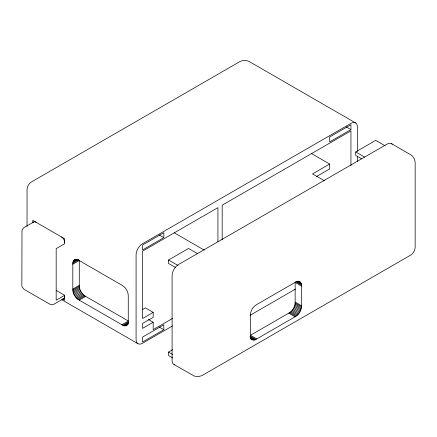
<?xml version="1.0" encoding="UTF-8"?>
<svg xmlns="http://www.w3.org/2000/svg" width="437" height="437" viewBox="0 0 437 437"><rect width="100%" height="100%" fill="white"/><g stroke="black" fill="none" stroke-linecap="round" stroke-linejoin="round"><path stroke-width="0.66" d="M72.81 290.037L72.826 264.238C71.854 260.414 76.388 257.797 79.212 260.556L121.918 285.208C125.823 287.311 128.418 291.812 128.265 296.248L128.265 321.064C129.243 324.893 124.709 327.51 121.885 324.751L79.212 300.115C75.541 298.176 73.148 294.134 72.81 290.037L79.272 286.306L79.294 260.507L72.826 264.238M301.47 286.082C302.448 282.258 297.914 279.642 295.084 282.4L256.781 304.513C252.859 306.621 250.259 311.128 250.396 315.574L250.396 335.234C249.418 339.057 253.952 341.674 256.781 338.915L295.084 316.803C299.006 314.695 301.606 310.188 301.47 305.742L301.47 286.082L295.144 282.433L295.144 302.093C295.281 306.539 292.681 311.046 288.764 313.149L250.456 335.266L256.781 338.915M64.671 296.548L64.244 298.143A4.512 2.606 60 0 1 63.075 298.821M33.682 221.991L24.106 227.519L22.587 228.999L22.003 230.474L21.85 285.492L22.15 287.098L24.106 289.398L50.304 304.436L51.905 304.731L53.5 304.436L63.736 298.613M73.957 260.217L75.716 259.201M73.498 260.791L75.847 259.431M73.148 261.495L76.672 259.458M72.919 262.315L78.207 259.261M72.81 263.238L78.687 259.846M72.826 289.059L79.294 285.328M163.826 237.652L142.544 249.937L142.544 245.026L163.826 232.735L163.826 237.652L159.183 234.969M350.938 129.625L329.656 141.91L329.656 137L350.938 124.709L350.938 129.625L346.295 126.943M62.54 299.006L64.671 300.235L64.671 295.303L56.176 300.208L56.176 248.642L64.671 243.737L64.671 238.799L32.748 220.368L32.748 222.826M72.919 291.086L79.381 287.349L79.272 286.306M73.148 292.173L79.61 288.442L79.381 287.349M73.498 293.282L79.96 289.545L79.61 288.442M73.957 294.38L80.419 290.649L79.96 289.545M74.514 295.456L80.982 291.725L82.358 293.697L84.822 295.909L128.347 321.02L121.885 324.751M75.164 296.477L81.632 292.746M75.891 297.428L82.358 293.697M76.677 298.285L83.139 294.554M77.502 299.028L83.97 295.297M78.354 299.645L84.822 295.909M79.212 300.115L85.679 296.384M316.672 176.433L329.656 168.939L329.656 164.028L312.537 173.91L324.363 180.738M175.608 267.553L168.513 263.456L168.513 260.015L188.516 248.467L197.387 253.586M361.623 158.789L355.707 155.381L355.707 151.939L375.711 140.392L385.172 145.854M142.418 309.576L145.374 307.872L153.185 312.384L153.185 317.333L142.544 323.473L142.544 328.389L153.185 322.244L153.185 329.618L172.648 318.382M122.742 325.27L128.62 321.878M123.595 325.636L128.292 322.921M124.419 325.849L128.533 323.473M125.206 325.898L128.145 324.205M125.932 325.789L127.107 325.112M153.185 312.384L142.544 318.529L142.544 251.166L217.932 207.641L217.932 241.677M163.826 329.711L142.544 341.996L142.544 337.08L163.826 324.795L163.826 329.711L159.183 327.029M172.593 325.876L142.467 343.274A9.03 5.211 -60 0 1 136.082 339.587L136.082 254.809A9.03 5.211 -60 0 1 142.467 243.748L351.015 123.343A9.03 5.211 -60 0 1 357.4 127.03L357.4 151.448M172.653 357.908L168.513 355.521L168.513 352.08L172.631 349.704M249.975 315.372L295.45 289.114M355.532 122.895L249.128 61.464L245.785 60.382L243.447 60.382L240.099 61.464L31.551 181.874C28.815 183.529 27.165 186.517 27.034 189.691L27.034 226.317M391.541 143.686L410.638 154.709C413.375 156.364 415.019 159.352 415.15 162.531L415.15 247.309C415.019 250.483 413.375 253.471 410.638 255.126L202.085 375.536L198.737 376.618L194.378 376.12L173.964 364.513M355.707 151.939L364.578 157.063M311.33 153.447L329.656 164.028M298.618 281.067L300.345 282.062M298.504 281.308L300.803 282.635M297.701 281.346L301.153 283.34M296.21 281.171L301.383 284.159M295.74 281.761L301.492 285.082M295.144 302.093L301.47 305.742M174.188 232.757L204.336 250.166M295.166 303.07L301.492 306.725M295.057 304.119L301.383 307.768M294.828 305.206L301.153 308.855M294.478 306.315L300.803 309.964M294.019 307.419L300.345 311.068M293.462 308.489L299.782 312.144M292.812 309.516L299.132 313.165M292.085 310.461L298.405 314.116M291.299 311.319L297.624 314.968M290.474 312.062L296.794 315.711M289.622 312.679L295.942 316.328M288.764 313.149L295.084 316.803M168.513 260.015L177.974 265.478M250.172 336.119L255.924 339.434M249.893 336.818L255.071 339.806M250.221 337.692L254.241 340.013M250.581 338.407L253.46 340.068M250.374 338.588L252.733 339.953M250.357 338.686L252.083 339.68M148.454 319.518L153.185 322.244M168.513 352.08L172.653 354.473M56.395 290.523L64.671 295.303M61.699 299.695L137.95 343.717M80.419 290.649L80.982 291.725M357.4 156.195L357.4 161.619M350.938 165.547L350.938 130.854L222.182 205.188L222.182 239.793M33.179 222.46A4.512 2.606 60 0 1 35.943 222.215M61.48 236.958A4.512 2.606 60 0 1 64.671 242.486M392.262 144.259A9.03 5.211 -60 0 0 387.029 144.134L178.476 264.538A9.03 5.211 -60 0 0 172.096 275.6L172.096 360.378A9.03 5.211 -60 0 0 174.816 364.846"/></g></svg>
